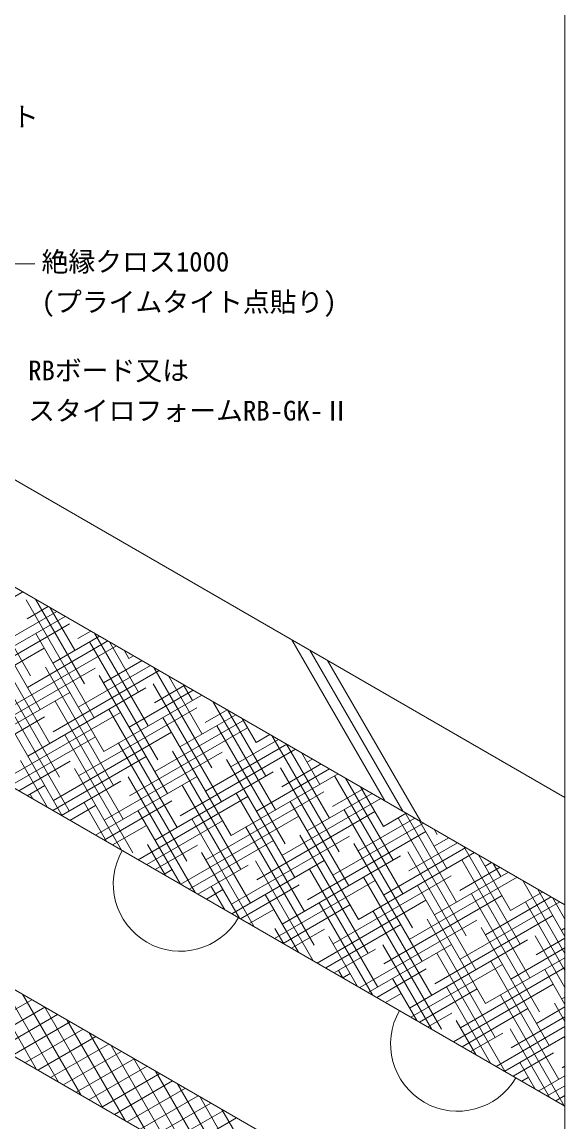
# Model space of a CAD drawing. Units: millimetres, scale not verified. Extents: x -1380 to 1380, y -955 to 955.
# Drawn here: x 976 to 1380, y -540 to 280 of the extents above; entities that cross this region are included whole.
import ezdxf
from ezdxf.enums import TextEntityAlignment as Align

# ---------------------------------------------------------------- set-up
doc = ezdxf.new("R2010")
doc.units = ezdxf.units.MM
doc.header["$LTSCALE"] = 3
for name, color, linetype, lineweight in [('0-0_0', 7, 'Continuous', 18), ('0-1_HATCH', 9, 'Continuous', 18), ('0-2_KUTAI', 3, 'Continuous', 18), ('0-3_BOUSUI', 1, 'Continuous', 18), ('0-4_MOJI', 7, 'Continuous', 18), ('0-5_WAKU', 7, 'Continuous', 18), ('0-6_COLOR', 9, 'Continuous', 18)]:
    doc.layers.add(name, color=color, linetype=linetype, lineweight=lineweight)
doc.styles.add('ＭＳ ゴシック', font='')
doc.styles.get('ＭＳ ゴシック').set_extended_font_data('MS Gothic')

msp = doc.modelspace()

# ---------------------------------------------------------------- linework, layer by layer
at = {"layer": '0-0_0'}
msp.add_line((162.593, 175.041), (1380.024, -527.843), dxfattribs=at)
at = {"layer": '0-1_HATCH'}
for p, q in [((981.943, -207.222), (931.143, -119.234)), ((903.874, -186.304), (976.071, -144.621)), ((989.144, -232.394), (938.344, -144.406)), ((1029.34, -238.516), (978.54, -150.528)), ((979.391, -164.701), (995.121, -155.619)), ((1022.139, -213.344), (985.657, -150.155)), ((941.747, -201.1), (1007.821, -162.952)), ((960.569, -182.901), (1001.471, -159.286)), ((1014.938, -188.172), (996.656, -156.505)), ((1007.738, -163), (1007.654, -162.855)), ((922.924, -219.299), (1010.913, -168.499)), ((996.344, -257.566), (945.544, -169.578)), ((1036.541, -263.688), (985.741, -175.7)), ((998.441, -197.697), (1033.221, -177.616)), ((1017.263, -179.498), (1026.871, -173.95)), ((1069.536, -244.638), (1029.651, -175.555)), ((904.102, -237.499), (992.091, -186.699)), ((960.797, -234.096), (1045.921, -184.949)), ((979.619, -215.896), (1039.571, -181.283)), ((1076.737, -269.81), (1025.937, -181.822)), ((1062.335, -219.466), (1040.65, -181.905)), ((1055.135, -194.294), (1051.648, -188.255)), ((1003.545, -282.738), (952.745, -194.75)), ((1036.313, -212.493), (1064.971, -195.947)), ((1055.135, -194.294), (1058.621, -192.281)), ((941.974, -252.295), (1029.963, -201.495)), ((1043.741, -288.86), (992.941, -200.872)), ((998.669, -248.892), (1077.671, -203.28)), ((1017.491, -230.693), (1071.321, -199.614)), ((1116.933, -275.932), (1073.645, -200.955)), ((1083.938, -294.982), (1033.138, -206.994)), ((1109.732, -250.76), (1084.644, -207.305)), ((928.717, -267.281), (1011.141, -219.694)), ((1010.746, -307.91), (959.946, -219.922)), ((979.847, -267.091), (1067.835, -216.291)), ((1055.363, -245.489), (1103.071, -217.944)), ((1124.134, -301.104), (1073.334, -213.116)), ((1074.185, -227.29), (1096.721, -214.278)), ((1102.532, -225.588), (1095.642, -213.655)), ((1050.942, -314.032), (1000.142, -226.044)), ((1036.541, -263.688), (1109.421, -221.611)), ((1164.33, -307.226), (1117.639, -226.355)), ((961.024, -285.29), (1049.013, -234.49)), ((1017.719, -281.887), (1105.707, -231.087)), ((1091.138, -320.154), (1040.338, -232.166)), ((1093.235, -260.285), (1134.821, -236.275)), ((1112.057, -242.086), (1128.471, -232.609)), ((1157.13, -282.054), (1128.638, -232.705)), ((935.067, -270.947), (992.319, -237.893)), ((1005.576, -311.655), (967.147, -245.094)), ((1055.591, -296.684), (1143.579, -245.884)), ((1074.413, -278.484), (1141.171, -239.941)), ((1131.335, -326.276), (1080.535, -238.288)), ((1171.531, -332.398), (1120.731, -244.41)), ((1149.929, -256.882), (1139.636, -239.055)), ((966.817, -289.278), (1030.191, -252.69)), ((998.897, -300.087), (1086.885, -249.287)), ((1058.143, -339.204), (1007.343, -251.216)), ((1149.929, -256.882), (1160.221, -250.94)), ((1211.727, -338.52), (1161.633, -251.755)), ((1098.339, -345.326), (1047.539, -257.338)), ((1093.463, -311.48), (1179.271, -261.938)), ((1112.285, -293.281), (1172.921, -258.272)), ((1131.107, -275.082), (1166.571, -254.606)), ((1204.527, -313.348), (1172.632, -258.105)), ((994.577, -305.305), (974.347, -270.266)), ((998.567, -307.609), (1068.063, -267.486)), ((1036.769, -314.883), (1124.757, -264.083)), ((1138.535, -351.448), (1087.735, -263.46)), ((1178.732, -357.57), (1127.932, -269.582)), ((1197.326, -288.176), (1183.63, -264.455)), ((1187.801, -271.679), (1191.971, -269.271)), ((973.167, -292.944), (1011.369, -270.889)), ((1049.57, -337.055), (1014.544, -276.388)), ((1150.157, -308.077), (1204.671, -276.603)), ((1218.928, -363.693), (1168.128, -275.704)), ((1168.979, -289.878), (1198.321, -272.937)), ((1004.917, -311.275), (1049.241, -285.685)), ((1030.317, -325.94), (1105.935, -282.282)), ((1104.562, -368.805), (1054.74, -282.51)), ((1074.641, -329.679), (1162.629, -278.879)), ((1131.335, -326.276), (1211.021, -280.269)), ((1259.124, -369.815), (1208.324, -281.826)), ((1251.924, -344.643), (1216.626, -283.505)), ((979.517, -296.611), (992.547, -289.088)), ((1145.736, -376.62), (1094.936, -288.632)), ((1112.513, -344.476), (1200.501, -293.676)), ((1185.932, -382.743), (1135.132, -294.754)), ((1188.029, -322.873), (1236.421, -294.934)), ((1206.851, -304.674), (1230.071, -291.268)), ((1244.723, -319.47), (1227.625, -289.855)), ((983.579, -298.955), (981.548, -295.438)), ((1038.571, -330.705), (1021.744, -301.56)), ((1036.667, -329.606), (1087.113, -300.482)), ((1062.067, -344.271), (1143.807, -297.079)), ((1169.207, -341.073), (1242.771, -298.6)), ((1226.129, -388.865), (1175.329, -300.876)), ((1011.267, -314.941), (1030.419, -303.884)), ((1093.564, -362.455), (1061.941, -307.682)), ((1150.385, -359.272), (1238.373, -308.472)), ((1266.325, -394.987), (1215.525, -306.998)), ((1244.723, -319.47), (1261.821, -309.599)), ((1299.321, -375.937), (1260.62, -308.905)), ((1043.017, -333.272), (1068.291, -318.681)), ((1068.417, -347.937), (1124.985, -315.278)), ((1093.817, -362.602), (1181.679, -311.875)), ((1148.556, -394.205), (1102.137, -313.804)), ((1207.079, -355.869), (1274.521, -316.931)), ((1225.901, -337.67), (1268.171, -313.265)), ((1306.521, -401.109), (1255.721, -313.12)), ((1292.12, -350.765), (1271.619, -315.255)), ((1131.563, -377.471), (1219.551, -326.671)), ((1193.133, -407.915), (1142.333, -319.926)), ((1233.33, -414.037), (1182.53, -326.048)), ((1188.257, -374.068), (1276.245, -323.268)), ((1284.919, -325.593), (1282.617, -321.605)), ((1082.565, -356.105), (1069.141, -332.854)), ((1074.767, -351.603), (1106.163, -333.477)), ((1100.167, -366.268), (1162.857, -330.074)), ((1273.526, -420.159), (1222.726, -332.17)), ((1244.951, -370.665), (1306.271, -335.262)), ((1263.773, -352.466), (1299.921, -331.596)), ((1282.595, -334.267), (1293.571, -327.93)), ((1346.718, -407.231), (1304.614, -334.305)), ((1049.367, -336.938), (1049.469, -336.88)), ((1137.558, -387.855), (1109.338, -338.976)), ((1169.435, -392.268), (1257.423, -341.468)), ((1226.129, -388.865), (1312.621, -338.928)), ((1313.722, -426.281), (1262.922, -338.293)), ((1339.517, -382.059), (1315.613, -340.655)), ((1081.117, -355.269), (1087.341, -351.676)), ((1106.517, -369.934), (1144.035, -348.273)), ((1131.917, -384.599), (1200.729, -344.87)), ((1192.551, -419.605), (1149.534, -345.098)), ((1240.53, -439.209), (1189.73, -351.22)), ((1301.645, -367.262), (1331.671, -349.927)), ((1353.918, -432.403), (1303.118, -344.415)), ((1320.467, -349.063), (1325.321, -346.26)), ((1332.316, -356.887), (1326.611, -347.005)), ((1163.667, -402.93), (1238.601, -359.667)), ((1207.307, -407.064), (1295.295, -356.264)), ((1280.727, -445.331), (1229.927, -357.343)), ((1264.001, -403.661), (1344.371, -357.259)), ((1282.823, -385.462), (1338.021, -353.593)), ((1380.024, -414.119), (1348.608, -359.705)), ((1112.867, -373.6), (1125.213, -366.473)), ((1126.559, -381.505), (1116.538, -364.148)), ((1138.267, -388.265), (1181.907, -363.07)), ((1320.923, -451.453), (1270.123, -363.465)), ((1339.517, -382.059), (1363.421, -368.258)), ((1380.024, -401.419), (1359.607, -366.055)), ((1181.552, -413.255), (1156.735, -370.27)), ((1195.417, -421.26), (1276.473, -374.463)), ((1236.545, -445.005), (1196.931, -376.393)), ((1245.179, -421.86), (1333.167, -371.06)), ((1301.873, -418.457), (1376.121, -375.59)), ((1361.119, -457.575), (1310.319, -369.587)), ((1320.695, -400.258), (1369.771, -371.924)), ((1380.024, -426.819), (1350.515, -375.709)), ((1379.713, -388.181), (1370.605, -372.405)), ((1144.617, -391.931), (1163.085, -381.269)), ((1170.017, -406.596), (1219.779, -377.866)), ((1287.927, -470.503), (1237.127, -382.515)), ((1201.767, -424.927), (1257.651, -392.662)), ((1227.167, -439.591), (1314.345, -389.259)), ((1328.124, -476.625), (1277.324, -388.637)), ((1283.051, -436.656), (1371.039, -385.856)), ((1170.553, -406.905), (1163.935, -395.443)), ((1176.367, -410.262), (1200.957, -396.065)), ((1225.546, -438.655), (1204.132, -401.565)), ((1368.32, -482.747), (1317.52, -394.759)), ((1380.024, -439.519), (1357.716, -400.881)), ((1377.389, -396.855), (1380.024, -395.333)), ((1233.517, -443.258), (1295.523, -407.459)), ((1280.539, -470.405), (1244.328, -407.687)), ((1264.229, -454.856), (1352.217, -404.056)), ((1358.567, -415.054), (1380.024, -402.666)), ((1208.117, -428.593), (1238.829, -410.862)), ((1335.324, -501.797), (1284.524, -413.809)), ((1320.923, -451.453), (1380.024, -417.331)), ((1339.745, -433.253), (1380.024, -409.998)), ((986.307, -500.53), (943.005, -425.53)), ((1239.867, -446.924), (1276.701, -425.658)), ((1265.267, -461.588), (1333.395, -422.255)), ((1302.101, -469.652), (1380.024, -424.663)), ((1375.521, -507.919), (1324.721, -419.931)), ((1380.024, -452.219), (1364.917, -426.053)), ((1214.548, -432.305), (1211.332, -426.737)), ((1214.467, -432.259), (1220.007, -429.061)), ((1269.54, -464.055), (1251.529, -432.859)), ((1002.804, -510.055), (959.503, -435.055)), ((1271.617, -465.255), (1314.573, -440.454)), ((1324.533, -495.805), (1291.725, -438.981)), ((1297.017, -479.919), (1371.267, -437.051)), ((939.662, -473.6), (982.964, -448.6)), ((1019.302, -519.58), (976.001, -444.58)), ((1246.217, -450.59), (1257.879, -443.857)), ((1379.525, -527.555), (1331.921, -445.103)), ((1377.617, -448.05), (1380.024, -446.66)), ((949.187, -479.099), (992.489, -454.099)), ((1035.8, -529.105), (992.499, -454.105)), ((1277.967, -468.921), (1295.751, -458.653)), ((1303.367, -483.585), (1352.445, -455.251)), ((1358.795, -466.249), (1380.024, -453.992)), ((1380.024, -464.919), (1372.118, -451.225)), ((958.712, -484.599), (1002.014, -459.599)), ((968.237, -490.098), (1011.539, -465.098)), ((1052.298, -538.63), (1008.996, -463.63)), ((1313.534, -489.455), (1298.926, -464.153)), ((1339.973, -484.448), (1380.024, -461.325)), ((977.762, -495.597), (1021.064, -470.597)), ((1068.795, -548.155), (1025.494, -473.155)), ((1309.717, -487.252), (1333.623, -473.45)), ((1328.767, -498.25), (1380.024, -468.657)), ((1368.527, -521.205), (1339.122, -470.275)), ((987.287, -501.097), (1030.589, -476.097)), ((996.812, -506.596), (1040.114, -481.596)), ((1085.293, -557.68), (1041.992, -482.68)), ((1335.117, -501.916), (1380.024, -475.989)), ((1380.024, -477.619), (1379.318, -476.397)), ((1006.337, -512.095), (1049.639, -487.095)), ((1341.467, -505.582), (1371.495, -488.246)), ((1015.862, -517.594), (1059.164, -492.594)), ((1025.387, -523.094), (1068.689, -498.094)), ((1101.791, -567.205), (1058.49, -492.205)), ((1357.528, -514.855), (1346.323, -495.447)), ((1377.845, -499.245), (1380.024, -497.986)), ((1034.912, -528.593), (1078.214, -503.593)), ((1118.289, -576.73), (1074.988, -501.73)), ((1347.817, -509.249), (1352.673, -506.445)), ((1360.517, -516.581), (1380.024, -505.319)), ((1044.437, -534.092), (1087.739, -509.092)), ((1053.962, -539.591), (1097.264, -514.591)), ((1134.787, -586.255), (1091.485, -511.255)), ((1366.867, -520.247), (1380.024, -512.651)), ((1063.487, -545.091), (1106.789, -520.091)), ((1151.284, -595.78), (1107.983, -520.78)), ((1373.217, -523.913), (1380.024, -519.983)), ((1073.012, -550.59), (1116.314, -525.59)), ((1082.537, -556.089), (1125.839, -531.089)), ((1167.782, -605.305), (1124.481, -530.305)), ((1379.567, -527.58), (1380.024, -527.316)), ((1092.062, -561.588), (1135.364, -536.588))]:
    msp.add_line(p, q, dxfattribs=at)
at = {"layer": '0-2_KUTAI'}
msp.add_line((309.817, 320.041), (1380.024, -297.843), dxfattribs=at)
msp.add_lwpolyline([(309.817, 320.041), (309.817, 260.041), (361.779, 230.041), (361.779, 210.041), (1380.024, -377.843)], dxfattribs=at)
at = {"layer": '0-3_BOUSUI'}
for p, q in [((32.689, 100.041), (1380.024, -677.843)), ((32.689, 50.041), (1380.024, -727.843))]:
    msp.add_line(p, q, dxfattribs=at)
for centre in [(1093.552, -362.448), (1300.087, -481.692)]:
    msp.add_arc(centre, 50, 150, 330, dxfattribs=at)
at = {"layer": '0-4_MOJI'}
msp.add_line((985.112, 99.623), (955.112, 99.623), dxfattribs=at)
at = {"layer": '0-5_WAKU'}
msp.add_lwpolyline([(-1379.976, -954.959), (1380.024, -954.959), (1380.024, 955.041), (-1379.976, 955.041)], close=True, dxfattribs=at)
at = {"layer": '0-6_COLOR'}
for p, q in [((1245.883, -300.397), (1176.601, -180.397)), ((1259.202, -308.086), (1189.92, -188.086)), ((1272.521, -315.776), (1203.239, -195.776))]:
    msp.add_line(p, q, dxfattribs=at)

# ---------------------------------------------------------------- texts
at = {"layer": '0-4_MOJI', "style": 'ＭＳ ゴシック'}
for s, p in [('保護コンクリート', (828.028, 197.693)), ('絶縁クロス1000', (990.112, 89.623)), ('(プライムタイト点貼り)', (990.112, 59.623)), ('RBボード又は', (980.112, 8.591)), ('スタイロフォームRB-GK-Ⅱ', (980.112, -21.409))]:
    msp.add_text(s, height=14.66, dxfattribs=at).set_placement(p, align=Align.BOTTOM_LEFT)

doc.saveas('drawing.dxf')
